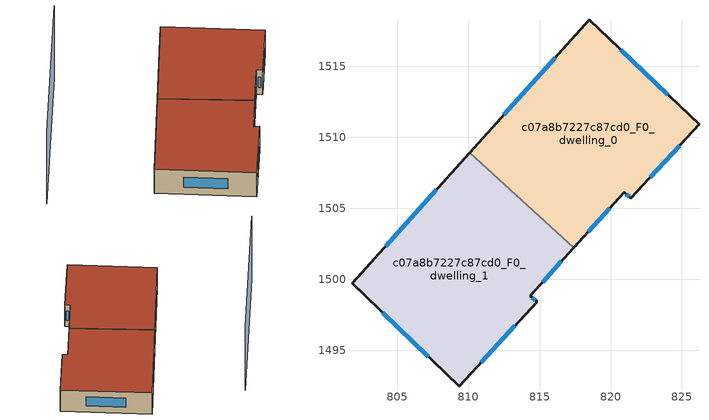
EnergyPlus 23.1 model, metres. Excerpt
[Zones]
c07a8b7227c87cd0_F0_dwelling_0
 floor ground (EU_floor_Construction): 826.23,1510.9 821.44,1505.7 820.97,1506.12 817.42,1502.22 810.09,1508.92 818.51,1518.27 z0
 wall outside (EU_wall_Construction): 817.42,1502.22 820.97,1506.12 821.44,1505.7 826.23,1510.9 818.51,1518.27 810.09,1508.92 z0:3
 wall to c07a8b7227c87cd0_F0_dwelling_1 (EU_wall_Construction): 810.09,1508.92 817.42,1502.22 z0:3
 window (EU_Window_Construction): 816.1,1515.6 812.5,1511.59 / 824.02,1513.01 820.71,1516.17 / 822.81,1507.18 824.86,1509.41 / 821.1,1506 821.31,1505.82 / 818.44,1503.34 819.96,1505.01 z0.86:2.14
 roof outside (EU_roof_Construction): 821.44,1505.7 826.23,1510.9 818.51,1518.27 810.09,1508.92 817.42,1502.22 820.97,1506.12 z3
c07a8b7227c87cd0_F0_dwelling_1
 floor ground (EU_floor_Construction): 817.42,1502.22 814.34,1498.83 814.83,1498.42 809.33,1492.46 801.8,1499.71 810.09,1508.92 z0
 wall outside (EU_wall_Construction): 810.09,1508.92 801.8,1499.71 809.33,1492.46 814.83,1498.42 814.34,1498.83 817.42,1502.22 z0:3
 window (EU_Window_Construction): 803.95,1497.64 807.18,1494.53 / 807.72,1506.29 804.17,1502.34 / 815.22,1499.8 816.54,1501.25 / 814.69,1498.54 814.48,1498.71 / 810.9,1494.17 813.26,1496.72 z0.86:2.14
 roof outside (EU_roof_Construction): 814.83,1498.42 814.34,1498.83 817.42,1502.22 810.09,1508.92 801.8,1499.71 809.33,1492.46 z3
shading: 807.21,1521.67 792.26,1505.39 z0:9
[Building]
EU S2 Campaign: North Axis=0; Terrain=City; Solar Distribution=FullExterior
[Site:Location]
Helsinki-Vantaa.AP: Latitude=60.317; Longitude=24.963; Time Zone=2; Elevation=54.6
[SizingPeriod:WeatherFileDays]
AnnualSizingPeriod: Begin Month=1; Begin Day of Month=1; End Month=12; End Day of Month=31; Day of Week for Start Day=Monday; Use Weather File Daylight Saving Period=No; Use Weather File Rain and Snow Indicators=No
[MATERIAL]
EU_InternalMass_Material: Roughness=MediumRough; Thickness=0.1; Conductivity=1; Density=1800; Specific Heat=900; Thermal Absorptance=0.9; Solar Absorptance=0.7; Visible Absorptance=0.7
[MATERIAL:NOMASS] Roughness=MediumRough; Thermal Absorptance=0.9; Solar Absorptance=0.7; Visible Absorptance=0.7
Name | Thermal Resistance
EU_wall_NoMass | 1.10183
EU_roof_NoMass; EU_floor_NoMass | 1.70606
[WINDOWMATERIAL:SIMPLEGLAZINGSYSTEM]
EU_Window_SimpleGlazing: UFactor=3.11035; Solar Heat Gain Coefficient=0.8; Visible Transmittance=0.8
[CONSTRUCTION]
EU_wall_Construction: EU_wall_NoMass
EU_roof_Construction: EU_roof_NoMass
EU_floor_Construction: EU_floor_NoMass
EU_Window_Construction: EU_Window_SimpleGlazing
EU_InternalMass_Construction: EU_InternalMass_Material
[ZONE] Type=1; Multiplier=1; Ceiling Height=autocalculate; Floor Area=autocalculate; Part of Total Floor Area=Yes
Name | Volume
c07a8b7227c87cd0_F0_dwelling_0 | 386.687
c07a8b7227c87cd0_F0_dwelling_1 | 386.679
[INTERNALMASS] Construction=EU_InternalMass_Construction
Name | Zone or ZoneList | Surface Area
c07a8b7227c87cd0_F0_dwelling_0_EU_InternalMass | c07a8b7227c87cd0_F0_dwelling_0 | 128.896
c07a8b7227c87cd0_F0_dwelling_1_EU_InternalMass | c07a8b7227c87cd0_F0_dwelling_1 | 128.893
[OTHEREQUIPMENT] Fuel Type=Electricity; Design Level Calculation Method=Watts/Area; Power per Zone Floor Area=1; Fraction Latent=0; Fraction Radiant=0; Fraction Lost=0; Carbon Dioxide Generation Rate=0; EndUse Subcategory=EU_Step8_InternalGains
Name | Zone or ZoneList or Space or SpaceList | Schedule
EU_Step8_InternalGain_c07a8b7227c87cd0_F0_dwelling_0_f000 | c07a8b7227c87cd0_F0_dwelling_0 | EU_Step8_GainSchedule_c07a8b7227c87cd0_F0_dwelling_0_f000
EU_Step8_InternalGain_c07a8b7227c87cd0_F0_dwelling_1_f000 | c07a8b7227c87cd0_F0_dwelling_1 | EU_Step8_GainSchedule_c07a8b7227c87cd0_F0_dwelling_1_f000
[ZONEVENTILATION:DESIGNFLOWRATE] Schedule=EU_AlwaysOn; Design Flow Rate Calculation Method=AirChanges/Hour; Air Changes per Hour=0.756316; Ventilation Type=Natural; Fan Pressure Rise=0; Fan Total Efficiency=1; Constant Term Coefficient=1; Temperature Term Coefficient=0; Velocity Term Coefficient=0; Velocity Squared Term Coefficient=0; Minimum Indoor Temperature=-100; Maximum Indoor Temperature=100; Delta Temperature=-100; Minimum Outdoor Temperature=-100; Maximum Outdoor Temperature=100; Maximum Wind Speed=40
Name | Zone or ZoneList or Space or SpaceList
EU_ConstantAir_c07a8b7227c87cd0_F0_dwelling_0 | c07a8b7227c87cd0_F0_dwelling_0
EU_ConstantAir_c07a8b7227c87cd0_F0_dwelling_1 | c07a8b7227c87cd0_F0_dwelling_1
[HVACTEMPLATE:THERMOSTAT] Constant Heating Setpoint=20; Constant Cooling Setpoint=50
EU_HeatOnly_c07a8b7227c87cd0_F0_dwelling_0; EU_HeatOnly_c07a8b7227c87cd0_F0_dwelling_1
[HVACTEMPLATE:ZONE:IDEALLOADSAIRSYSTEM] System Availability Schedule=EU_AlwaysOn; Maximum Heating Supply Air Temperature=50; Minimum Cooling Supply Air Temperature=13; Maximum Heating Supply Air Humidity Ratio=0.0156; Minimum Cooling Supply Air Humidity Ratio=0.0077; Heating Limit=NoLimit; Cooling Limit=NoLimit; Heating Availability Schedule=EU_AlwaysOn; Cooling Availability Schedule=EU_CoolingOff; Dehumidification Control Type=ConstantSensibleHeatRatio; Cooling Sensible Heat Ratio=0.7; Dehumidification Setpoint=60; Humidification Control Type=None; Humidification Setpoint=30; Outdoor Air Method=None; Outdoor Air Flow Rate per Person=0.00944; Outdoor Air Flow Rate per Zone Floor Area=0; Outdoor Air Flow Rate per Zone=0; Demand Controlled Ventilation Type=None; Outdoor Air Economizer Type=NoEconomizer; Heat Recovery Type=None; Sensible Heat Recovery Effectiveness=0.7; Latent Heat Recovery Effectiveness=0.65
Name | Template Thermostat
c07a8b7227c87cd0_F0_dwelling_0 | EU_HeatOnly_c07a8b7227c87cd0_F0_dwelling_0
c07a8b7227c87cd0_F0_dwelling_1 | EU_HeatOnly_c07a8b7227c87cd0_F0_dwelling_1
[SIZING:ZONE] Zone Cooling Design Supply Air Temperature Input Method=SupplyAirTemperature; Zone Cooling Design Supply Air Temperature=13; Zone Heating Design Supply Air Temperature Input Method=SupplyAirTemperature; Zone Heating Design Supply Air Temperature=50; Zone Cooling Design Supply Air Humidity Ratio=0.008; Zone Heating Design Supply Air Humidity Ratio=0.008; Cooling Design Air Flow Method=DesignDay; Cooling Design Air Flow Rate=0; Cooling Minimum Air Flow per Zone Floor Area=0.000762; Cooling Minimum Air Flow=0; Cooling Minimum Air Flow Fraction=0.2; Heating Design Air Flow Method=DesignDay; Heating Design Air Flow Rate=0; Heating Maximum Air Flow per Zone Floor Area=0.002032; Heating Maximum Air Flow=0.141576; Heating Maximum Air Flow Fraction=0.3; Account for Dedicated Outdoor Air System=No; Dedicated Outdoor Air System Control Strategy=NeutralSupplyAir; Dedicated Outdoor Air Low Setpoint Temperature for Design=autosize; Dedicated Outdoor Air High Setpoint Temperature for Design=autosize; Zone Load Sizing Method=Sensible Load Only No Latent Load; Zone Latent Cooling Design Supply Air Humidity Ratio Input Method=HumidityRatioDifference; Zone Cooling Design Supply Air Humidity Ratio Difference=0.005; Zone Latent Heating Design Supply Air Humidity Ratio Input Method=HumidityRatioDifference; Zone Humidification Design Supply Air Humidity Ratio Difference=0.005
c07a8b7227c87cd0_F0_dwelling_0; c07a8b7227c87cd0_F0_dwelling_1
[SCHEDULE:CONSTANT]
Name | Hourly Value
EU_AlwaysOn | 1
EU_CoolingOff | 0
[SCHEDULE:FILE] Column Number=1; Rows to Skip at Top=0; Number of Hours of Data=8760; Column Separator=Comma; Interpolate to Timestep=No; Minutes per Item=60; Adjust Schedule for Daylight Savings=Yes
Name | File
EU_Step8_GainSchedule_c07a8b7227c87cd0_F0_dwelling_0_f000 | ../../schedules/c07a8b7227c87cd0/c07a8b7227c87cd0_F0_dwelling_0_f000_gain.csv
EU_Step8_GainSchedule_c07a8b7227c87cd0_F0_dwelling_1_f000 | ../../schedules/c07a8b7227c87cd0/c07a8b7227c87cd0_F0_dwelling_1_f000_gain.csv
